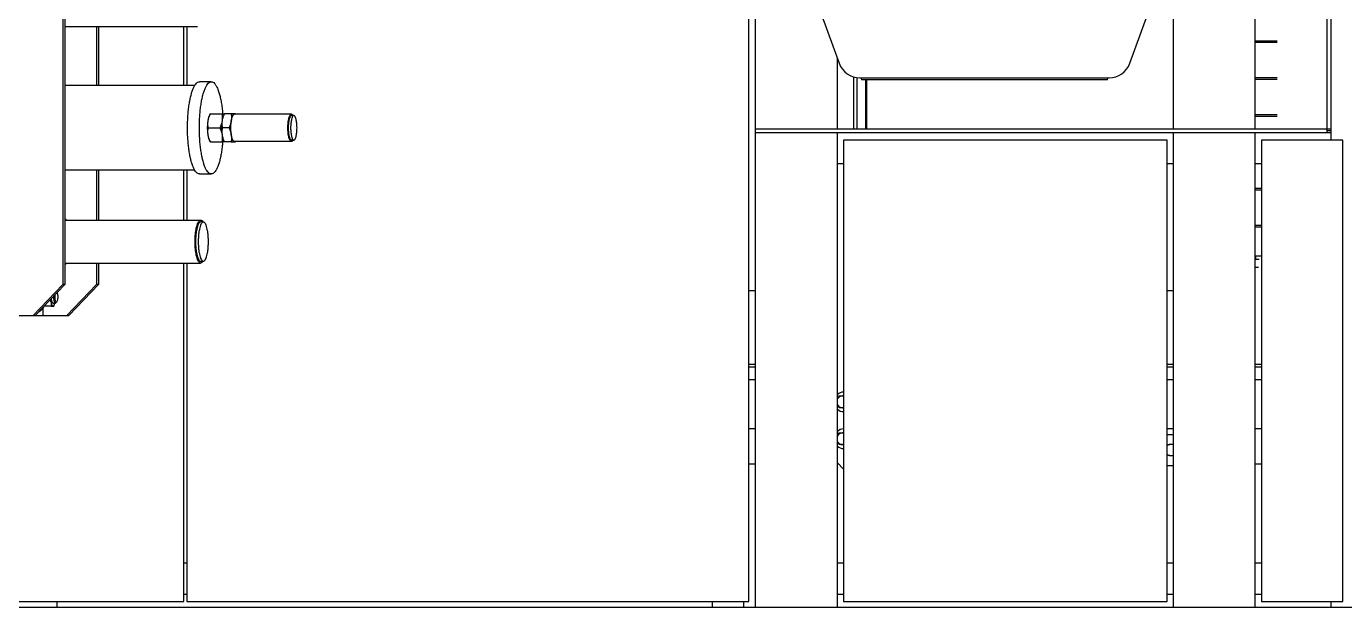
# Model space of a CAD drawing. Header units: millimetres. Extents: x 1293 to 41893, y 1011 to 26911.
# Drawn here: x 12335 to 13765, y 13950 to 14580 of the extents above; entities that cross this region are included whole.
import ezdxf

# ---------------------------------------------------------------- set-up
doc = ezdxf.new("R2010")
doc.units = ezdxf.units.MM
doc.header["$LTSCALE"] = 50
doc.layers.add('MAQUINAS', color=11, linetype='Continuous')
doc.layers.add('STRUC', color=4, linetype='Continuous')

msp = doc.modelspace()

# ---------------------------------------------------------------- linework, layer by layer
at = {"color": 7, "linetype": 'Continuous', "lineweight": 25}
for p, q in [((13198.0059481, 14592.8809004), (13217.1110179, 14540.3901525)), ((13532.3759611, 14540.3901525), (13551.4810309, 14592.8809004)), ((13692.2192454, 14564.4864759), (13668.5128163, 14564.4864759)), ((13668.5128163, 14563.1531425), (13692.2192454, 14563.1531425)), ((13232.746367, 14525.6170929), (13232.746367, 14469.4118731)), ((13236.4499789, 14469.4118731), (13236.4499789, 14524.8147679)), ((13239.6636408, 14524.598636), (13509.8233382, 14524.598636)), ((13240.8742578, 14524.598636), (13241.4101562, 14522.598636)), ((13508.0768228, 14522.598636), (13241.4101562, 14522.598636)), ((13245.9729069, 14469.4118731), (13245.9729069, 14522.598636)), ((13246.7315381, 14522.598636), (13246.7315381, 14469.4118731)), ((13508.0768228, 14522.598636), (13508.6127212, 14524.598636)), ((13692.2192454, 14524.4864759), (13668.5128163, 14524.4864759)), ((13668.5128163, 14523.1531425), (13692.2192454, 14523.1531425)), ((13692.2192454, 14484.4864759), (13668.5128163, 14484.4864759)), ((13668.5128163, 14483.1531425), (13692.2192454, 14483.1531425)), ((13750.257483, 14466.9659576), (13746.0241497, 14466.9659576)), ((13675.179483, 14404.4864759), (13668.5128163, 14404.4864759)), ((13668.5128163, 14403.1531425), (13675.179483, 14403.1531425)), ((13675.179483, 14364.4864759), (13668.5128163, 14364.4864759)), ((13668.5128163, 14363.1531425), (13675.179483, 14363.1531425)), ((13668.5128163, 14331.7092064), (13675.179483, 14331.7092064)), ((13669.0136889, 14327.4758731), (13669.0136889, 14331.7092064)), ((13672.5487602, 14327.4758731), (13668.5128163, 14327.4758731)), ((13671.8555477, 14319.0092064), (13668.5128163, 14319.0092064)), ((13119.1961497, 14294.1425398), (13126.279483, 14294.1425398)), ((13572.9461497, 14294.1425398), (13579.6128163, 14294.1425398)), ((13126.279483, 14213.7747723), (13119.1961497, 14213.7747723)), ((13126.279483, 14210.8790018), (13119.1961497, 14210.8790018)), ((13579.6128163, 14213.7747723), (13572.9461497, 14213.7747723)), ((13579.6128163, 14210.8790018), (13572.9461497, 14210.8790018)), ((13675.179483, 14213.7747723), (13668.5128163, 14213.7747723)), ((13675.179483, 14210.8790018), (13668.5128163, 14210.8790018)), ((13126.279483, 14197.3092064), (13119.1961497, 14197.3092064)), ((13579.6128163, 14197.3092064), (13572.9461497, 14197.3092064)), ((13675.179483, 14197.3092064), (13668.5128163, 14197.3092064)), ((13215.2619495, 14176.540072), (13215.2110241, 14176.4495464)), ((13221.7429633, 14179.6698092), (13220.543877, 14179.6698092)), ((13215.2110241, 14170.190072), (13215.2619495, 14170.0995464)), ((13220.543877, 14166.9698092), (13221.8461497, 14166.9698092)), ((13119.1961497, 14144.3425398), (13126.279483, 14144.3425398)), ((13572.9461497, 14144.3425398), (13579.6128163, 14144.3425398)), ((13668.5128163, 14144.3425398), (13675.179483, 14144.3425398)), ((13215.2619495, 14136.540072), (13215.2110241, 14136.4495464)), ((13215.2110241, 14130.190072), (13215.2619495, 14130.0995464)), ((13221.7429633, 14139.6698092), (13220.543877, 14139.6698092)), ((13572.9461497, 14138.0425398), (13579.6128163, 14138.0425398)), ((13220.543877, 14126.9698092), (13221.8461497, 14126.9698092)), ((13579.6128163, 14126.9300398), (13575.2151188, 14126.9300398)), ((13575.2151188, 14115.2883731), (13579.6128163, 14115.2883731)), ((13119.1961497, 14106.0732064), (13126.279483, 14106.0732064)), ((13221.8461497, 14100.4371906), (13215.179483, 14107.279218)), ((13215.179483, 14106.0732064), (13216.3545845, 14106.0732064)), ((13572.9461497, 14104.1758731), (13579.6128163, 14104.1758731)), ((13668.5128163, 14106.0732064), (13675.179483, 14106.0732064))]:
    msp.add_line(p, q, dxfattribs=at)
at = {"color": 7, "linetype": 'Continuous', "lineweight": 25, "flags": 128}
for points in [[(13220.6457279, 14179.6698092), (13221.4402801, 14179.6104609), (13221.8461497, 14179.5388043)], [(13220.6457279, 14166.9698092), (13221.4402801, 14167.0291575), (13221.8461497, 14167.100814)], [(13220.6457279, 14139.6698092), (13221.4402801, 14139.6104609), (13221.8461497, 14139.5388043)], [(13220.6457279, 14126.9698092), (13221.4402801, 14127.0291575), (13221.8461497, 14127.100814)], [(13575.2151188, 14126.9300398), (13574.0359173, 14126.8028406), (13572.9461497, 14126.4439491)], [(13572.9461497, 14115.7744638), (13574.0359173, 14115.4155723), (13575.2151188, 14115.2883731)]]:
    msp.add_lwpolyline(points, dxfattribs=at)
at = {"color": 7, "linetype": 'Continuous', "lineweight": 25}
for centre, radius, start, end in [((13239.6636408, 14548.598636), 24, 200, 270), ((13509.8233382, 14548.598636), 24, 270, 340), ((13221.9255775, 14173.7349417), 10.1682229, 90.1193563437, 131.5634253656), ((13220.6262248, 14173.5089209), 6.1614386, 90.7657827215, 150.5308343096), ((13221.922405, 14172.8963431), 10.1598832, 228.418781396, 269.8984368947), ((13220.6262248, 14173.1306975), 6.1614386, 209.4691656904, 269.2342172785), ((13221.9255775, 14133.7349417), 10.1682229, 90.1193563437, 131.5634253656), ((13220.6262248, 14133.5089209), 6.1614386, 90.7657827215, 150.5308343096), ((13220.6262248, 14133.1306975), 6.1614386, 209.4691656905, 269.2342172785), ((13221.922405, 14132.8963431), 10.1598832, 228.418781396, 269.8984368947), ((13576.4257944, 14121.3417938), 5.5882567, 90.112132246, 128.5114392685), ((13576.4257944, 14120.8766191), 5.5882567, 231.4885607313, 269.8878677542)]:
    msp.add_arc(centre, radius, start, end, dxfattribs=at)
for points, knots in [([(13215.2619495, 14176.540072), (13215.4651196, 14176.8953474), (13216.0712498, 14177.9552627), (13216.719311, 14178.9851393), (13217.1501471, 14179.6698092)], [0, 0, 0, 0, 0.3351922062, 1, 1, 1, 1]), ([(13217.1501471, 14179.6698092), (13217.537807, 14179.6698092), (13218.6158525, 14179.6698092), (13219.791187, 14179.6698092), (13220.543877, 14179.6698092)], [0, 0, 0, 0, 0.3595950484, 1, 1, 1, 1]), ([(13217.1501471, 14166.9698092), (13217.0243791, 14167.1676951), (13216.3767979, 14168.186612), (13215.7594229, 14169.245947), (13215.2619495, 14170.0995464)], [0, 0, 0, 0, 0.1942119601, 1, 1, 1, 1]), ([(13220.543877, 14166.9698092), (13219.9432542, 14166.9698092), (13218.7644522, 14166.9698092), (13217.6813752, 14166.9698092), (13217.1501471, 14166.9698092)], [0, 0, 0, 0, 0.5095195514, 1, 1, 1, 1]), ([(13215.2619495, 14136.540072), (13215.4651196, 14136.8953474), (13216.0712498, 14137.9552627), (13216.719311, 14138.9851393), (13217.1501471, 14139.6698092)], [0, 0, 0, 0, 0.3351922062, 1, 1, 1, 1]), ([(13217.1501471, 14126.9698092), (13217.0243791, 14127.1676951), (13216.3767979, 14128.186612), (13215.7594229, 14129.245947), (13215.2619495, 14130.0995464)], [0, 0, 0, 0, 0.1942119601, 1, 1, 1, 1]), ([(13217.1501471, 14139.6698092), (13217.537807, 14139.6698092), (13218.6158525, 14139.6698092), (13219.791187, 14139.6698092), (13220.543877, 14139.6698092)], [0, 0, 0, 0, 0.3595950484, 1, 1, 1, 1]), ([(13220.543877, 14126.9698092), (13219.9432542, 14126.9698092), (13218.7644522, 14126.9698092), (13217.6813752, 14126.9698092), (13217.1501471, 14126.9698092)], [0, 0, 0, 0, 0.5095195514, 1, 1, 1, 1])]:
    msp.add_open_spline(points, degree=3, knots=knots, dxfattribs=at)
at = {"layer": 'MAQUINAS', "linetype": 'Continuous', "lineweight": 25}
for p, q in [((12375.0171494, 14907.0425398), (12375.0171494, 14300.3758731)), ((12377.0877017, 14907.0425398), (12377.0877017, 14300.3758731)), ((12377.0877017, 14580.3758731), (12521.2005633, 14580.3758731)), ((12411.5969077, 14580.3758731), (12411.5969077, 14516.3758731)), ((12413.6674601, 14580.3758731), (12413.6674601, 14516.3758731)), ((12518.0880273, 14516.3758731), (12377.0877017, 14516.3758731)), ((12536.0114259, 14520.3758731), (12523.1324149, 14520.3758731)), ((12535.0395675, 14485.7189768), (12534.1696114, 14483.9578633)), ((12535.0430304, 14485.7092064), (12547.8521378, 14485.7092064)), ((12550.4946553, 14485.7195327), (12549.6244246, 14483.9578633)), ((12557.5113961, 14485.7092064), (12550.4978436, 14485.7092064)), ((12622.9447503, 14485.2092064), (12561.1254974, 14485.2092064)), ((12562.3491725, 14485.2092064), (12562.0970812, 14485.7195327)), ((12625.5205525, 14483.7092064), (12622.9447503, 14483.7092064)), ((12532.751782, 14470.3758731), (12545.5608894, 14470.3758731)), ((12555.2201477, 14470.3758731), (12548.2065952, 14470.3758731)), ((12534.1696114, 14456.793883), (12535.0395672, 14455.0327701)), ((12535.0430304, 14455.0425398), (12547.8521378, 14455.0425398)), ((12549.6244246, 14456.793883), (12550.4946555, 14455.0322133)), ((12557.5113961, 14455.0425398), (12550.4978436, 14455.0425398)), ((12622.9447503, 14455.5425398), (12561.1254974, 14455.5425398)), ((12562.0970811, 14455.0322133), (12562.3491725, 14455.5425398)), ((12625.5205525, 14457.0425398), (12622.9447503, 14457.0425398)), ((12518.0677754, 14424.3758731), (12377.0877017, 14424.3758731)), ((12411.5969077, 14424.3758731), (12411.5969077, 14370.3258731)), ((12413.6674601, 14424.3758731), (12413.6674601, 14370.3258731)), ((12523.1324149, 14420.3758731), (12536.0114259, 14420.3758731)), ((12377.0877017, 14370.3258731), (12524.420316, 14370.3258731)), ((12527.3530085, 14368.3758731), (12524.420316, 14368.3758731)), ((12377.0877017, 14323.7592064), (12524.420316, 14323.7592064)), ((12411.5969077, 14323.7592064), (12411.5969077, 14300.3758731)), ((12413.6674601, 14323.7592064), (12413.6674601, 14300.3758731)), ((12524.420316, 14325.7092064), (12527.3530085, 14325.7092064)), ((12375.0171494, 14300.3758731), (12342.8196219, 14267.0425398)), ((12377.0877017, 14300.3758731), (12344.8901742, 14267.0425398)), ((12377.0877017, 14300.3758731), (12375.0171494, 14300.3758731)), ((12411.5969077, 14300.3758731), (12379.3993802, 14267.0425398)), ((12413.6674601, 14300.3758731), (12381.4699326, 14267.0425398)), ((12413.6674601, 14300.3758731), (12411.5969077, 14300.3758731)), ((12365.2272288, 14287.0425398), (12365.2548373, 14288.1255905)), ((12353.6413582, 14267.0425398), (12353.6413582, 14275.5029667)), ((12354.4348196, 14276.9238838), (12353.8074877, 14275.727387)), ((12362.1347452, 14277.0425398), (12354.5494325, 14277.0425398)), ((12362.084399, 14282.0425398), (12361.5817785, 14284.3229601)), ((12364.3258377, 14280.3758731), (12366.9526891, 14280.3758731)), ((12365.1233301, 14277.0425398), (12365.4667271, 14278.0171387)), ((12365.4987404, 14278.0056615), (12365.8130609, 14278.8583286)), ((12367.4149946, 14280.6196204), (12368.3317374, 14281.6046554)), ((12298.2020995, 14267.0425398), (12344.8901742, 14267.0425398)), ((12345.1235075, 14267.0425398), (12381.4699326, 14267.0425398))]:
    msp.add_line(p, q, dxfattribs=at)
for points, knots in [([(12523.1321224, 14420.394901), (12523.1058474, 14420.3886014), (12522.5163449, 14420.2472648), (12521.3592004, 14420.7636546), (12519.6970538, 14422.0054099), (12518.0927046, 14424.1723448), (12516.5748496, 14427.1036971), (12515.1691257, 14430.7824519), (12513.8996749, 14435.1367845), (12512.7881937, 14440.0945705), (12511.8537064, 14445.5703433), (12511.1122006, 14451.4705817), (12510.576364, 14457.6942852), (12510.255365, 14464.1349768), (12510.1546958, 14470.6824511), (12510.276079, 14477.2246801), (12510.6174377, 14483.6497235), (12511.1729311, 14489.8476496), (12511.9330546, 14495.7124013), (12512.8848022, 14501.1436635), (12514.0118895, 14506.0483852), (12515.295031, 14510.3430951), (12516.712274, 14513.9526306), (12518.239361, 14516.8214974), (12519.8501935, 14518.8772241), (12521.4911754, 14520.1517755), (12522.594312, 14520.2895858), (12523.1327075, 14520.3568452)], [0, 0, 0, 0, 0.00194378, 0.0436104467, 0.0852771134, 0.12694378, 0.1686104467, 0.2102771134, 0.25194378, 0.2936104467, 0.3352771134, 0.37694378, 0.4186104467, 0.4602771134, 0.50194378, 0.5436104467, 0.5852771134, 0.62694378, 0.6686104467, 0.7102771134, 0.75194378, 0.7936104467, 0.8352771134, 0.87694378, 0.9186104467, 0.9602771134, 1, 1, 1, 1]), ([(12548.3027388, 14455.0425398), (12548.1885258, 14453.6698909), (12547.9014302, 14450.2194825), (12547.2056229, 14445.0459699), (12546.2604221, 14439.6063224), (12545.1315807, 14434.7037777), (12543.8489089, 14430.408745), (12542.4315413, 14426.7983238), (12540.9044829, 14423.9333222), (12539.2936604, 14421.8630203), (12537.6266893, 14420.6227721), (12535.9320776, 14420.2338171), (12534.2388243, 14420.7028056), (12532.5759006, 14422.0217143), (12530.9717596, 14424.167976), (12529.4538488, 14427.1048677), (12528.0481399, 14430.7821382), (12526.7786851, 14435.1368685), (12525.667205, 14440.094548), (12524.7327174, 14445.5703494), (12523.9912116, 14451.4705801), (12523.455375, 14457.6942856), (12523.134376, 14464.1349766), (12523.0337068, 14470.6824511), (12523.15509, 14477.22468), (12523.4964487, 14483.6497235), (12524.0519421, 14489.8476496), (12524.8120656, 14495.7124013), (12525.7638132, 14501.1436635), (12526.8909005, 14506.0483852), (12528.174042, 14510.3430951), (12529.591285, 14513.9526306), (12531.118372, 14516.8214974), (12532.7292045, 14518.8772241), (12534.3701864, 14520.1517755), (12535.473323, 14520.2895858), (12536.0117185, 14520.3568452)], [0, 0, 0, 0, 0.01965369258, 0.04940321209, 0.07915273161, 0.10890225112, 0.13865177063, 0.16840129015, 0.19815080966, 0.22790032917, 0.25764984869, 0.2873993682, 0.31714888772, 0.34689840723, 0.37664792674, 0.40639744626, 0.43614696577, 0.46589648528, 0.4956460048, 0.52539552431, 0.55514504383, 0.58489456334, 0.61464408285, 0.64439360237, 0.67414312188, 0.70389264139, 0.73364216091, 0.76339168042, 0.79314119994, 0.82289071945, 0.85264023896, 0.88238975848, 0.91213927799, 0.94188879751, 0.97163831702, 1, 1, 1, 1]), ([(12536.0905479, 14520.3749386), (12536.6550615, 14520.2790442), (12537.7840888, 14520.0872556), (12539.4469328, 14518.7197628), (12541.051105, 14516.5865318), (12542.5689703, 14513.6461016), (12543.9748301, 14509.9699546), (12545.243727, 14505.6142685), (12546.3572878, 14500.6592884), (12547.2840104, 14495.1736453), (12547.9432587, 14490.1566201), (12548.2054088, 14486.8907613), (12548.3002521, 14485.7092064)], [0, 0, 0, 0, 0.1045272609, 0.2090545218, 0.3135817827, 0.4181090436, 0.5226363045, 0.6271635654, 0.7316908262, 0.8362180871, 0.940745348, 1, 1, 1, 1]), ([(12532.751782, 14470.3758731), (12532.6210518, 14471.2623981), (12532.3681582, 14472.9773552), (12532.2908676, 14475.5462201), (12532.4814257, 14477.2230543), (12532.5745533, 14478.0425398)], [0, 0, 0, 0, 0.3536476064, 0.6841211881, 1, 1, 1, 1]), ([(12532.5745533, 14478.0425398), (12532.7263374, 14478.862039), (12533.0369207, 14480.5389124), (12533.8818412, 14483.1071441), (12534.647324, 14484.8224838), (12535.0430304, 14485.7092064)], [0, 0, 0, 0, 0.3158760363, 0.6463509528, 1, 1, 1, 1]), ([(12532.5745533, 14478.0425398), (12532.6668389, 14478.6090545), (12532.8514103, 14479.7420839), (12533.1975454, 14481.2504146), (12533.589795, 14482.56532), (12533.9186968, 14483.464846), (12534.1239273, 14483.8425183), (12534.172844, 14483.9325365)], [0, 0, 0, 0, 0.2318604524, 0.4637209047, 0.6955813571, 0.9274418094, 1, 1, 1, 1]), ([(12545.5608894, 14470.3758731), (12546.1464285, 14471.692784), (12547.2645372, 14474.2074745), (12547.7826044, 14476.8052065), (12548.0293665, 14478.0425398)], [0, 0, 0, 0, 0.523687075, 1, 1, 1, 1]), ([(12548.2065952, 14470.3758731), (12548.0723968, 14471.2905285), (12547.8179823, 14473.0245407), (12547.7491357, 14475.5941338), (12547.9377619, 14477.2421808), (12548.0293665, 14478.0425398)], [0, 0, 0, 0, 0.36475011368, 0.69149667913, 1, 1, 1, 1]), ([(12548.0293665, 14478.0425398), (12548.152392, 14479.2798731), (12548.410679, 14481.8776051), (12548.0441069, 14484.3922956), (12547.8521378, 14485.7092064)], [0, 0, 0, 0, 0.47631292503, 1, 1, 1, 1]), ([(12547.8521378, 14485.7092064), (12548.6703881, 14485.7092064), (12549.6066893, 14485.7092064), (12550.1908571, 14485.7092064), (12550.2645103, 14485.7092064)], [0, 0, 0, 0, 0.8739177278, 1, 1, 1, 1]), ([(12548.0293665, 14478.0425398), (12548.1769516, 14478.8428728), (12548.4808503, 14480.4908728), (12549.3176441, 14483.0604953), (12550.0902883, 14484.7945337), (12550.4978436, 14485.7092064)], [0, 0, 0, 0, 0.3085006801, 0.6352470401, 1, 1, 1, 1]), ([(12548.0293665, 14478.0425398), (12548.1216522, 14478.6090545), (12548.3062235, 14479.7420839), (12548.6523587, 14481.2504146), (12549.0446082, 14482.56532), (12549.37351, 14483.464846), (12549.5787405, 14483.8425183), (12549.6276572, 14483.9325365)], [0, 0, 0, 0, 0.2318604524, 0.4637209047, 0.6955813571, 0.9274418094, 1, 1, 1, 1]), ([(12557.6886248, 14478.0425398), (12557.5410484, 14477.2421874), (12557.2371675, 14475.5941474), (12556.4003602, 14473.0245554), (12555.6277075, 14471.2905359), (12555.2201477, 14470.3758731)], [0, 0, 0, 0, 0.3085006796, 0.6352470407, 1, 1, 1, 1]), ([(12557.5113961, 14485.7092064), (12557.6455991, 14484.7945407), (12557.9000225, 14483.0605087), (12557.9688816, 14480.4908876), (12557.7802379, 14478.8428798), (12557.6886248, 14478.0425398)], [0, 0, 0, 0, 0.3647501144, 0.6914966774, 1, 1, 1, 1]), ([(12561.1254974, 14485.7092064), (12560.8583221, 14485.7091871), (12560.3081699, 14485.7091472), (12559.0873949, 14485.7091776), (12558.0556318, 14485.7091965), (12557.5113961, 14485.7092064)], [0, 0, 0, 0, 0.3085006804, 0.6352470409, 1, 1, 1, 1]), ([(12561.1254974, 14485.7092064), (12561.2989248, 14485.6877971), (12561.6358202, 14485.6462078), (12561.9641069, 14485.3519742), (12562.1233978, 14485.2092064)], [0, 0, 0, 0, 0.514781132, 1, 1, 1, 1]), ([(12562.0767275, 14485.7091984), (12562.0729524, 14485.7091907), (12562.064625, 14485.7091737), (12561.7697218, 14485.7091482), (12561.3360878, 14485.7091874), (12561.1254974, 14485.7092064)], [0, 0, 0, 0, 0.2989982314, 0.6595648761, 1, 1, 1, 1]), ([(12622.9447503, 14455.5425398), (12622.6934807, 14455.5977452), (12622.1909414, 14455.708156), (12621.4661009, 14456.5901851), (12620.7980841, 14457.9610638), (12620.2125625, 14459.8200029), (12619.7320373, 14462.0816598), (12619.3749749, 14464.662846), (12619.1550969, 14467.4633696), (12619.0808532, 14470.3758758), (12619.1550968, 14473.2883658), (12619.3749752, 14476.0889383), (12619.7320361, 14478.6699452), (12620.212567, 14480.9322702), (12620.7980673, 14482.7887163), (12621.4661634, 14484.1688987), (12622.1907081, 14485.0162059), (12622.9456209, 14485.3114065), (12623.69531, 14484.9934068), (12624.2555469, 14484.4383954), (12624.5341801, 14483.8372256), (12624.5935151, 14483.7092064)], [0, 0, 0, 0, 0.0547328372, 0.1094656743, 0.1641985115, 0.2189313487, 0.2736641858, 0.328397023, 0.3831298602, 0.4378626973, 0.4925955345, 0.5473283717, 0.6020612088, 0.656794046, 0.7115268831, 0.7662597203, 0.8209925575, 0.8757253946, 0.9304582318, 0.985191069, 1, 1, 1, 1]), ([(12532.5745533, 14462.7092064), (12532.4814262, 14463.5286847), (12532.2908681, 14465.2055152), (12532.3681557, 14467.7743826), (12532.621051, 14469.4893453), (12532.751782, 14470.3758731)], [0, 0, 0, 0, 0.3158760362, 0.6463509526, 1, 1, 1, 1]), ([(12534.172844, 14456.8192097), (12534.1239273, 14456.9092279), (12533.9186968, 14457.2869002), (12533.589795, 14458.1864262), (12533.1975454, 14459.5013316), (12532.8514103, 14461.0096623), (12532.6668389, 14462.1426917), (12532.5745533, 14462.7092064)], [0, 0, 0, 0, 0.0725581906, 0.3044186429, 0.5362790953, 0.7681395476, 1, 1, 1, 1]), ([(12535.0430304, 14455.0425398), (12534.6473258, 14455.9292583), (12533.8818467, 14457.64459), (12533.0369235, 14460.2128229), (12532.726339, 14461.8897), (12532.5745533, 14462.7092064)], [0, 0, 0, 0, 0.3536476062, 0.6841211871, 1, 1, 1, 1]), ([(12548.0293665, 14462.7092064), (12547.7826044, 14463.9465398), (12547.2645372, 14466.5442718), (12546.1464285, 14469.0589622), (12545.5608894, 14470.3758731)], [0, 0, 0, 0, 0.476312925, 1, 1, 1, 1]), ([(12548.0293665, 14462.7092064), (12547.9377624, 14463.5095588), (12547.7491363, 14465.1575988), (12547.8179811, 14467.7271909), (12548.0723961, 14469.4612103), (12548.2065952, 14470.3758731)], [0, 0, 0, 0, 0.30850068051, 0.63524704025, 1, 1, 1, 1]), ([(12547.8521378, 14455.0425398), (12548.0441069, 14456.3594507), (12548.410679, 14458.8741411), (12548.152392, 14461.4718731), (12548.0293665, 14462.7092064)], [0, 0, 0, 0, 0.52368707497, 1, 1, 1, 1]), ([(12550.4978436, 14455.0425398), (12550.0902912, 14455.9572056), (12549.3176494, 14457.6912375), (12548.480854, 14460.2608587), (12548.1769532, 14461.9088665), (12548.0293665, 14462.7092064)], [0, 0, 0, 0, 0.3647501141, 0.6914966792, 1, 1, 1, 1]), ([(12549.6276572, 14456.8192097), (12549.5787405, 14456.9092279), (12549.37351, 14457.2869002), (12549.0446082, 14458.1864262), (12548.6523587, 14459.5013316), (12548.3062235, 14461.0096623), (12548.1216522, 14462.1426917), (12548.0293665, 14462.7092064)], [0, 0, 0, 0, 0.0725581906, 0.3044186429, 0.5362790953, 0.7681395476, 1, 1, 1, 1]), ([(12555.2201477, 14470.3758731), (12555.6277048, 14469.4612177), (12556.4003553, 14467.7272055), (12557.2371634, 14465.1576125), (12557.5410466, 14463.5095655), (12557.6886248, 14462.7092064)], [0, 0, 0, 0, 0.364750114, 0.6914966782, 1, 1, 1, 1]), ([(12557.6886248, 14462.7092064), (12557.7802376, 14461.9088735), (12557.9688815, 14460.2608734), (12557.9000231, 14457.6912509), (12557.6455997, 14455.9572126), (12557.5113961, 14455.0425398)], [0, 0, 0, 0, 0.3085006797, 0.6352470405, 1, 1, 1, 1]), ([(12550.2645103, 14455.0425398), (12550.1908571, 14455.0425398), (12549.6066893, 14455.0425398), (12548.6703881, 14455.0425398), (12547.8521378, 14455.0425398)], [0, 0, 0, 0, 0.1260822722, 1, 1, 1, 1]), ([(12557.5113961, 14455.0425398), (12558.0556279, 14455.0425502), (12559.0873877, 14455.0425699), (12560.3081639, 14455.042598), (12560.8583194, 14455.0425588), (12561.1254974, 14455.0425398)], [0, 0, 0, 0, 0.36475011284, 0.69149667906, 1, 1, 1, 1]), ([(12562.1233978, 14455.5425398), (12561.9641069, 14455.3997721), (12561.6358202, 14455.1055384), (12561.2989248, 14455.0639492), (12561.1254974, 14455.0425398)], [0, 0, 0, 0, 0.485218868, 1, 1, 1, 1]), ([(12561.1254974, 14455.0425398), (12561.3360864, 14455.0425592), (12561.7697193, 14455.0425991), (12562.0646236, 14455.0425714), (12562.0729517, 14455.042555), (12562.0767271, 14455.0425476)], [0, 0, 0, 0, 0.3404322009, 0.7009986104, 1, 1, 1, 1]), ([(12624.5935151, 14457.0425398), (12624.5341778, 14456.9147927), (12624.2555337, 14456.3149008), (12623.6955514, 14455.7300015), (12623.1950173, 14455.605027), (12622.9447503, 14455.5425398)], [0, 0, 0, 0, 0.1191629696, 0.5595814848, 1, 1, 1, 1]), ([(12377.0877017, 14372.4071741), (12377.481772, 14371.9220079), (12378.0415607, 14371.2328147), (12378.4051215, 14370.5330343), (12378.5127491, 14370.3258731)], [0, 0, 0, 0, 0.70396264626, 1, 1, 1, 1]), ([(12377.0877017, 14371.596022), (12377.107743, 14371.5912227), (12377.4065624, 14371.5196642), (12377.8670489, 14371.1225623), (12378.2874165, 14370.5429847), (12378.4448875, 14370.3258731)], [0, 0, 0, 0, 0.0430252274, 0.6415142489, 1, 1, 1, 1]), ([(12526.8124582, 14325.7092064), (12526.7838749, 14325.6492164), (12526.4091279, 14324.8627046), (12525.5966415, 14324.1129436), (12524.422165, 14323.5947664), (12523.2365947, 14324.0632296), (12522.0994676, 14325.3918503), (12521.0507381, 14327.5586374), (12520.1317116, 14330.472534), (12519.377437, 14334.0236478), (12518.8169726, 14338.0749517), (12518.4718374, 14342.4709084), (12518.3553001, 14347.0425354), (12518.4718376, 14351.6141887), (12518.8169719, 14356.0100667), (12519.3774395, 14360.0616589), (12520.1317021, 14363.6116979), (12521.0507737, 14366.5296057), (12522.0993349, 14368.681423), (12523.2370901, 14370.0659116), (12524.0259074, 14370.2392193), (12524.420316, 14370.3258731)], [0, 0, 0, 0, 0.0045663592, 0.05986822814, 0.11517009707, 0.170471966, 0.22577383494, 0.28107570387, 0.3363775728, 0.39167944174, 0.44698131067, 0.5022831796, 0.55758504853, 0.61288691747, 0.6681887864, 0.72349065533, 0.77879252427, 0.8340943932, 0.88939626213, 0.94469813107, 1, 1, 1, 1]), ([(12524.420316, 14370.3258731), (12524.8125987, 14370.2234529), (12525.5971641, 14370.0186124), (12526.4091202, 14369.2216866), (12526.7838744, 14368.4358143), (12526.8124582, 14368.3758731)], [0, 0, 0, 0, 0.4801755867, 0.9603511734, 1, 1, 1, 1]), ([(12378.5127626, 14323.7592064), (12378.4051619, 14323.5520965), (12378.0416012, 14322.8523149), (12377.481813, 14322.1631201), (12377.0877017, 14321.677902)], [0, 0, 0, 0, 0.2959636826, 1, 1, 1, 1]), ([(12378.4448875, 14323.7592064), (12378.2874165, 14323.5420949), (12377.8670489, 14322.9625172), (12377.4065624, 14322.5654154), (12377.107743, 14322.4938569), (12377.0877017, 14322.4890576)], [0, 0, 0, 0, 0.3584857511, 0.9569747726, 1, 1, 1, 1]), ([(12367.4127185, 14280.6486115), (12367.3718222, 14280.5965715), (12367.2236605, 14280.4080378), (12366.9519438, 14280.3427656), (12366.6140973, 14280.4591785), (12366.2880782, 14280.8443479), (12365.9878943, 14281.4634871), (12365.724793, 14282.2981578), (12365.5085602, 14283.3148492), (12365.3490939, 14284.4748749), (12365.2464939, 14285.7335528), (12365.2336505, 14286.6062108), (12365.2272288, 14287.0425398)], [0, 0, 0, 0, 0.0406408685, 0.1472363275, 0.2538317866, 0.3604272456, 0.4670227047, 0.5736181638, 0.6802136228, 0.7868090819, 0.8934045409, 1, 1, 1, 1]), ([(12368.7129694, 14291.7057122), (12368.8038301, 14291.500286), (12369.060101, 14290.9208847), (12369.3214358, 14289.2370169), (12369.4401881, 14287.0483587), (12369.3248409, 14284.8247871), (12369.0002787, 14282.9479659), (12368.5138538, 14281.6920634), (12367.9405333, 14281.251377), (12367.3660061, 14281.6921673), (12366.8832012, 14282.9475502), (12366.5453653, 14284.8263457), (12366.5014503, 14286.3038084), (12366.4794928, 14287.0425398)], [0, 0, 0, 0, 0.0520702232, 0.1468632009, 0.2416561786, 0.3364491562, 0.4312421339, 0.5260351116, 0.6208280893, 0.715621067, 0.8104140446, 0.9052070223, 1, 1, 1, 1]), ([(12366.4794928, 14287.0425398), (12366.4881071, 14287.8080616), (12366.4984754, 14288.7294436), (12366.6324958, 14289.4529331), (12366.6551666, 14289.5753179)], [0, 0, 0, 0, 0.8308408673, 1, 1, 1, 1]), ([(12353.8074877, 14275.727387), (12353.2376055, 14274.902936), (12352.0978412, 14273.2540341), (12350.3194554, 14271.6708244), (12349.0880802, 14270.8160329), (12348.4507073, 14270.7027618), (12348.42049, 14270.6973917)], [0, 0, 0, 0, 0.3278937361, 0.6557874723, 0.9836812084, 1, 1, 1, 1]), ([(12362.084399, 14282.0425398), (12361.9710464, 14282.8183524), (12361.8525631, 14283.62928), (12361.8231209, 14284.5323897), (12361.821846, 14284.5714963)], [0, 0, 0, 0, 0.9566978246, 1, 1, 1, 1]), ([(12362.084399, 14282.0425398), (12362.1725648, 14281.236961), (12362.3569513, 14279.5522036), (12362.2109401, 14277.9031084), (12362.1347452, 14277.0425398)], [0, 0, 0, 0, 0.4781570983, 1, 1, 1, 1]), ([(12362.1347452, 14277.0425398), (12362.5967225, 14277.0425398), (12363.4820028, 14277.0425398), (12364.0528724, 14277.0425398), (12364.3258377, 14277.0425398)], [0, 0, 0, 0, 0.5218429017, 1, 1, 1, 1]), ([(12364.3258377, 14280.3758731), (12364.2129096, 14280.4006867), (12363.9870535, 14280.4503138), (12363.661251, 14280.846699), (12363.3611383, 14281.4629475), (12363.0975356, 14282.2979652), (12362.8832373, 14283.316159), (12362.7300999, 14284.3759487), (12362.6793492, 14285.1174337), (12362.6575019, 14285.4366309)], [0, 0, 0, 0, 0.148019298, 0.2960385959, 0.4440578939, 0.5920771919, 0.7400964899, 0.8881157878, 1, 1, 1, 1]), ([(12364.3258377, 14277.0425398), (12364.5523175, 14277.1068688), (12365.0052771, 14277.235527), (12365.6273181, 14278.3150415), (12366.0500744, 14279.4002182), (12366.2101309, 14280.2388683), (12366.2362783, 14280.3758731)], [0, 0, 0, 0, 0.3129633671, 0.6259267342, 0.9388901014, 1, 1, 1, 1]), ([(12364.3258377, 14277.0425398), (12364.5343805, 14277.0425398), (12364.970519, 14277.0425398), (12365.0709309, 14277.0425398), (12365.1233301, 14277.0425398)], [0, 0, 0, 0, 0.4781570983, 1, 1, 1, 1])]:
    msp.add_open_spline(points, degree=3, knots=knots, dxfattribs=at)
for points in [[(12532.5745533, 14462.7092064), (12532.4936474, 14463.3012731), (12532.3318356, 14464.4854064), (12532.1678391, 14466.397531), (12532.0653637, 14468.3683562), (12532.031619, 14470.3758731), (12532.0653637, 14472.38339), (12532.1678391, 14474.3542152), (12532.3318356, 14476.2663399), (12532.4936474, 14477.4504731), (12532.5745533, 14478.0425398)], [(12548.0293665, 14462.7092064), (12547.9484606, 14463.3012731), (12547.7866488, 14464.4854064), (12547.6226523, 14466.397531), (12547.5201769, 14468.3683562), (12547.4864322, 14470.3758731), (12547.5201769, 14472.38339), (12547.6226523, 14474.3542152), (12547.7866488, 14476.2663399), (12547.9484606, 14477.4504731), (12548.0293665, 14478.0425398)], [(12557.6886248, 14462.7092064), (12557.6077189, 14463.3012731), (12557.4459071, 14464.4854064), (12557.2819106, 14466.397531), (12557.1794352, 14468.3683562), (12557.1456905, 14470.3758731), (12557.1794352, 14472.38339), (12557.2819106, 14474.3542152), (12557.4459071, 14476.2663399), (12557.6077189, 14477.4504731), (12557.6886248, 14478.0425398)], [(12561.1254974, 14455.5425398), (12560.8742278, 14455.5977452), (12560.3716885, 14455.708156), (12559.646848, 14456.5901851), (12558.9788312, 14457.9610638), (12558.3933096, 14459.8200029), (12557.9127844, 14462.0816598), (12557.555722, 14464.6628458), (12557.335844, 14467.4633703), (12557.2616003, 14470.3758731), (12557.335844, 14473.2883759), (12557.555722, 14476.0889005), (12557.9127844, 14478.6700864), (12558.3933096, 14480.9317433), (12558.9788312, 14482.7906824), (12559.646848, 14484.1615611), (12560.3716885, 14485.0435903), (12560.8742278, 14485.1540011), (12561.1254974, 14485.2092064)], [(12557.6886248, 14478.0425398), (12557.7808799, 14478.6092895), (12557.9653902, 14479.742789), (12558.311983, 14481.2475943), (12558.7024937, 14482.5758963), (12559.135594, 14483.6925666), (12559.6024389, 14484.5834132), (12560.095425, 14485.2259364), (12560.6060142, 14485.6332558), (12560.9523364, 14485.6838896), (12561.1254974, 14485.7092064)], [(12622.9447503, 14483.7092064), (12622.7188899, 14483.6595836), (12622.2671692, 14483.560338), (12621.6156272, 14482.7675028), (12621.0151627, 14481.5352523), (12620.4888511, 14479.8642958), (12620.0569184, 14477.8313457), (12619.7359634, 14475.5111786), (12619.5383203, 14472.9938532), (12619.4715844, 14470.3758731), (12619.5383203, 14467.757893), (12619.7359634, 14465.2405676), (12620.0569184, 14462.9204005), (12620.4888511, 14460.8874504), (12621.0151627, 14459.216494), (12621.6156272, 14457.9842435), (12622.2671692, 14457.1914083), (12622.7188899, 14457.0921626), (12622.9447503, 14457.0425398)], [(12625.5205525, 14457.0425398), (12625.2946921, 14457.0921626), (12624.8429714, 14457.1914083), (12624.1914294, 14457.9842435), (12623.5909649, 14459.2164939), (12623.0646533, 14460.8874505), (12622.6327206, 14462.9204004), (12622.3117656, 14465.2405678), (12622.1141225, 14467.7578924), (12622.0473866, 14470.3758754), (12622.1141225, 14472.9938447), (12622.3117656, 14475.5112104), (12622.6327206, 14477.831227), (12623.0646533, 14479.8647388), (12623.5909649, 14481.5335988), (12624.1914294, 14482.7736736), (12624.8429714, 14483.5373079), (12625.5205525, 14483.7951557), (12626.1981336, 14483.5373079), (12626.8496755, 14482.7736736), (12627.4501401, 14481.5335988), (12627.9764517, 14479.8647388), (12628.4083844, 14477.831227), (12628.7293394, 14475.5112104), (12628.9269825, 14472.9938447), (12628.9937184, 14470.3758754), (12628.9269825, 14467.7578924), (12628.7293394, 14465.2405678), (12628.4083844, 14462.9204004), (12627.9764517, 14460.8874505), (12627.4501401, 14459.2164939), (12626.8496755, 14457.9842435), (12626.1981336, 14457.1914083), (12625.7464128, 14457.0921626), (12625.5205525, 14457.0425398)], [(12561.1254974, 14455.0425398), (12560.9523364, 14455.0678567), (12560.6060142, 14455.1184905), (12560.095425, 14455.5258098), (12559.6024389, 14456.1683331), (12559.135594, 14457.0591796), (12558.7024937, 14458.17585), (12558.311983, 14459.5041519), (12557.9653902, 14461.0089572), (12557.7808799, 14462.1424567), (12557.6886248, 14462.7092064)], [(12524.420316, 14368.3758731), (12524.0589394, 14368.2964766), (12523.3361863, 14368.1376836), (12522.2937191, 14366.8691472), (12521.3329759, 14364.8975464), (12520.4908774, 14362.2240161), (12519.799785, 14358.971296), (12519.286257, 14355.2590285), (12518.970028, 14351.2313079), (12518.8632506, 14347.0425398), (12518.970028, 14342.8537717), (12519.286257, 14338.826051), (12519.799785, 14335.1137836), (12520.4908774, 14331.8610635), (12521.3329759, 14329.1875331), (12522.2937191, 14327.2159324), (12523.3361863, 14325.947396), (12524.0589394, 14325.788603), (12524.420316, 14325.7092064)], [(12527.3530085, 14325.7092064), (12526.9916319, 14325.788603), (12526.2688788, 14325.947396), (12525.2264116, 14327.2159324), (12524.2656683, 14329.1875331), (12523.4235698, 14331.8610635), (12522.7324774, 14335.1137835), (12522.2189495, 14338.8260513), (12521.9027205, 14342.8537707), (12521.795943, 14347.0425434), (12521.9027205, 14351.2312943), (12522.2189495, 14355.2590794), (12522.7324774, 14358.971106), (12523.4235698, 14362.2247249), (12524.2656683, 14364.8949009), (12525.2264116, 14366.8790206), (12526.2688788, 14368.1008355), (12527.3530085, 14368.5133919), (12528.4371382, 14368.1008355), (12529.4796054, 14366.8790206), (12530.4403486, 14364.8949009), (12531.2824472, 14362.2247249), (12531.9735395, 14358.971106), (12532.4870675, 14355.2590794), (12532.8032965, 14351.2312943), (12532.9100739, 14347.0425434), (12532.8032965, 14342.8537707), (12532.4870675, 14338.8260513), (12531.9735395, 14335.1137835), (12531.2824472, 14331.8610635), (12530.4403486, 14329.1875331), (12529.4796054, 14327.2159324), (12528.4371382, 14325.947396), (12527.7143851, 14325.788603), (12527.3530085, 14325.7092064)], [(12362.084399, 14282.0425398), (12362.2121952, 14281.3192924), (12362.4677876, 14279.8727977), (12363.0187146, 14278.2951012), (12363.647809, 14277.240512), (12364.0998281, 14277.1085305), (12364.3258377, 14277.0425398)]]:
    msp.add_open_spline(points, degree=3, dxfattribs=at)
at = {"layer": 'STRUC', "linetype": 'Continuous', "lineweight": 25}
for p, q in [((13746.0241497, 14781.2674961), (13746.0241497, 14465.1785398)), ((13750.257483, 14781.2674961), (13750.257483, 14456.9118731)), ((13119.1961497, 13956.9118731), (13119.1961497, 14644.6293026)), ((13126.279483, 13950.2452064), (13126.279483, 14644.6293026)), ((13579.6128163, 14469.4118731), (13579.6128163, 14644.6293026)), ((13668.5128163, 14469.4118731), (13668.5128163, 14644.6293026)), ((12506.2628163, 14516.3758731), (12506.2628163, 14580.3758731)), ((12509.5961497, 14580.3758731), (12509.5961497, 14516.3758731)), ((13215.179483, 14469.4118731), (13215.179483, 14545.6970009)), ((13126.279483, 14469.4118731), (13750.257483, 14469.4118731)), ((13126.279483, 14465.1785398), (13750.257483, 14465.1785398)), ((13215.179483, 13950.2452064), (13215.179483, 14465.1785398)), ((13579.6128163, 13950.2452064), (13579.6128163, 14465.1785398)), ((13668.5128163, 13950.2452064), (13668.5128163, 14465.1785398)), ((13221.8461497, 14456.9118731), (13221.8461497, 13956.9118731)), ((13572.9461497, 14456.9118731), (13221.8461497, 14456.9118731)), ((13572.9461497, 13956.9118731), (13572.9461497, 14456.9118731)), ((13763.5908163, 14456.9118731), (13675.179483, 14456.9118731)), ((13675.179483, 14456.9118731), (13675.179483, 13956.9118731)), ((13763.5908163, 13956.9118731), (13763.5908163, 14456.9118731)), ((13221.8461497, 14431.3118731), (13215.179483, 14431.3118731)), ((13579.6128163, 14431.3118731), (13572.9461497, 14431.3118731)), ((13675.179483, 14431.3118731), (13668.5128163, 14431.3118731)), ((12506.2628163, 14370.3258731), (12506.2628163, 14424.3758731)), ((12509.5961497, 14424.3758731), (12509.5961497, 14370.3258731)), ((12506.2628163, 13956.9118731), (12506.2628163, 14323.7592064)), ((12509.5961497, 14323.7592064), (12509.5961497, 13956.9118731)), ((12509.5961497, 13998.5118731), (12506.2628163, 13998.5118731)), ((13221.8461497, 13998.5118731), (13215.179483, 13998.5118731)), ((13579.6128163, 13998.5118731), (13572.9461497, 13998.5118731)), ((13675.179483, 13998.5118731), (13668.5128163, 13998.5118731)), ((12290.3934895, 13956.9118731), (12506.2628163, 13956.9118731)), ((12368.449483, 13956.9118731), (12368.449483, 13950.2452064)), ((12509.5961497, 13964.6452064), (12506.2628163, 13964.6452064)), ((12509.5961497, 13956.9118731), (13119.1961497, 13956.9118731)), ((13079.3461497, 13956.9118731), (13079.3461497, 13950.2452064)), ((13113.2128163, 13956.9118731), (13113.2128163, 13950.2452064)), ((13221.8461497, 13964.6452064), (13215.179483, 13964.6452064)), ((13221.8461497, 13956.9118731), (13572.9461497, 13956.9118731)), ((13579.6128163, 13964.6452064), (13572.9461497, 13964.6452064)), ((13675.179483, 13964.6452064), (13668.5128163, 13964.6452064)), ((13675.179483, 13956.9118731), (13763.5908163, 13956.9118731)), ((13750.257483, 13956.9118731), (13750.257483, 13950.2452064)), ((14280.1601497, 13950.2452064), (12290.3934895, 13950.2452064))]:
    msp.add_line(p, q, dxfattribs=at)

doc.saveas('drawing.dxf')
